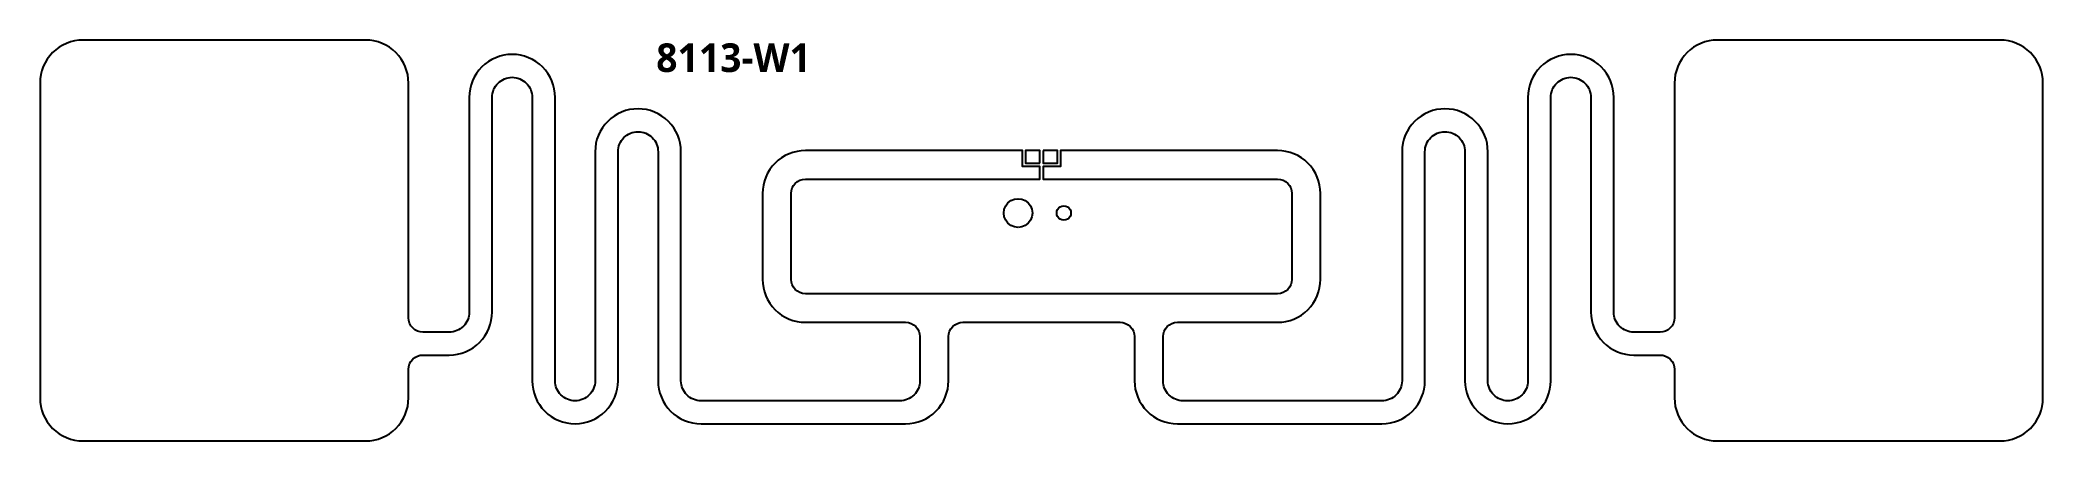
# Model space of a CAD drawing. Extents: x -35 to 35, y -5.1 to 8.9.
import ezdxf

# ---------------------------------------------------------------- set-up
doc = ezdxf.new("R2010")
doc.units = 0
doc.header["$MEASUREMENT"] = 0
doc.layers.get('0').update_dxf_attribs({"linetype": 'CONTINUOUS'})
doc.layers.add('1', color=7, linetype='CONTINUOUS')
doc.layers.add('WAN_7014_T2', color=30, linetype='CONTINUOUS')

msp = doc.modelspace()

# ---------------------------------------------------------------- linework, layer by layer
at = {"layer": '1'}
for points in [[(-0.819, 2.316), (-0.949, 2.333), (-1.069, 2.383), (-1.173, 2.463), (-1.252, 2.566), (-1.302, 2.687), (-1.319, 2.816), (-1.302, 2.946), (-1.252, 3.066), (-1.173, 3.17), (-1.069, 3.249), (-0.949, 3.299), (-0.819, 3.316), (-0.69, 3.299), (-0.569, 3.249), (-0.466, 3.17), (-0.386, 3.066), (-0.336, 2.946), (-0.319, 2.816), (-0.336, 2.687), (-0.386, 2.566), (-0.466, 2.463), (-0.569, 2.383), (-0.69, 2.333)], [(0.781, 2.566), (0.716, 2.575), (0.656, 2.6), (0.604, 2.639), (0.564, 2.691), (0.539, 2.752), (0.531, 2.816), (0.539, 2.881), (0.564, 2.941), (0.604, 2.993), (0.656, 3.033), (0.716, 3.058), (0.781, 3.066), (0.845, 3.058), (0.906, 3.033), (0.958, 2.993), (0.997, 2.941), (1.022, 2.881), (1.031, 2.816), (1.022, 2.752), (0.997, 2.691), (0.958, 2.639), (0.906, 2.6), (0.845, 2.575)]]:
    msp.add_lwpolyline(points, close=True, dxfattribs=at)
at = {"layer": 'WAN_7014_T2'}
msp.add_lwpolyline([(4.25, -1.5, -0.414214), (4.75, -1), (8.25, -1, 0.414214), (9.75, 0.5), (9.75, 3.5, 0.414214), (8.25, 5), (0.66, 5), (0.66, 4.44), (0.06, 4.44), (0.06, 4), (8.25, 4, -0.414214), (8.75, 3.5), (8.75, 0.5, -0.414214), (8.25, 0), (-8.25, 0, -0.414214), (-8.75, 0.5), (-8.75, 3.5, -0.414214), (-8.25, 4), (-0.06, 4), (-0.06, 4.44), (-0.66, 4.44), (-0.66, 5), (-8.25, 5, 0.414214), (-9.75, 3.5), (-9.75, 0.5, 0.414214), (-8.25, -1), (-4.75, -1, -0.414214), (-4.25, -1.5), (-4.25, -1.7), (-4.25, -3.043, -0.414214), (-4.95, -3.743), (-11.9, -3.743, -0.414214), (-12.6, -3.043), (-12.6, 4.957, 0.414214), (-14.1, 6.457, 0.414214), (-15.6, 4.957), (-15.6, -3.043, -0.414214), (-16.3, -3.743, -0.414214), (-17, -3.043), (-17, 6.857, 0.414214), (-18.5, 8.357, 0.414214), (-20, 6.857), (-20, -0.643, -0.414214), (-20.7, -1.343), (-21.623, -1.343, -0.414214), (-22.123, -0.843), (-22.123, 7.357, 0.414214), (-23.623, 8.857), (-33.5, 8.857, 0.414214), (-35, 7.357), (-35, -3.643, 0.414214), (-33.5, -5.143), (-23.623, -5.143, 0.414214), (-22.123, -3.643), (-22.123, -2.643, -0.414214), (-21.623, -2.143), (-20.7, -2.143, 0.414214), (-19.2, -0.643), (-19.2, 6.857, -0.414214), (-18.5, 7.557, -0.414214), (-17.8, 6.857), (-17.8, -3.043, 0.414214), (-16.3, -4.543, 0.414214), (-14.8, -3.043), (-14.8, 4.957, -0.414214), (-14.1, 5.657, -0.414214), (-13.4, 4.957), (-13.4, -3.043, 0.414214), (-11.9, -4.543), (-4.75, -4.543, 0.414214), (-3.25, -3.043), (-3.25, -1.7), (-3.25, -1.5, -0.414214), (-2.75, -1), (2.75, -1, -0.414214), (3.25, -1.5), (3.25, -1.7), (3.25, -3.043, 0.414214), (4.75, -4.543), (11.9, -4.543, 0.414214), (13.4, -3.043), (13.4, 4.957, -0.414214), (14.1, 5.657, -0.414214), (14.8, 4.957), (14.8, -3.043, 0.414214), (16.3, -4.543, 0.414214), (17.8, -3.043), (17.8, 6.857, -0.414214), (18.5, 7.557, -0.414214), (19.2, 6.857), (19.2, -0.643, 0.414214), (20.7, -2.143), (21.623, -2.143, -0.414214), (22.123, -2.643), (22.123, -3.643, 0.414214), (23.623, -5.143), (33.5, -5.143, 0.414214), (35, -3.643), (35, 7.357, 0.414214), (33.5, 8.857), (23.623, 8.857, 0.414214), (22.123, 7.357), (22.123, -0.843, -0.414214), (21.623, -1.343), (20.7, -1.343, -0.414214), (20, -0.643), (20, 6.857, 0.414214), (18.5, 8.357, 0.414214), (17, 6.857), (17, -3.043, -0.414214), (16.3, -3.743, -0.414214), (15.6, -3.043), (15.6, 4.957, 0.414214), (14.1, 6.457, 0.414214), (12.6, 4.957), (12.6, -3.043, -0.414214), (11.9, -3.743), (4.95, -3.743, -0.414214), (4.25, -3.043), (4.25, -1.7), (4.25, -1.5)], format="xyb", close=True, dxfattribs=at)
for points in [[(-0.06, 4.56), (-0.06, 5), (-0.56, 5), (-0.56, 4.56), (-0.06, 4.56)], [(0.06, 5), (0.06, 4.56), (0.56, 4.56), (0.56, 5), (0.06, 5)]]:
    msp.add_lwpolyline(points, close=True, dxfattribs=at)

# ---------------------------------------------------------------- texts
at = {"insert": (-13.466, 8.742), "char_height": 1, "attachment_point": 1}
msp.add_mtext_dynamic_manual_height_columns('{\\fYu Gothic UI Semibold|b1|i0|c134|p34;8113-W1}', width=9.22839, gutter_width=1, heights=[0], dxfattribs=at)

doc.saveas('drawing.dxf')
